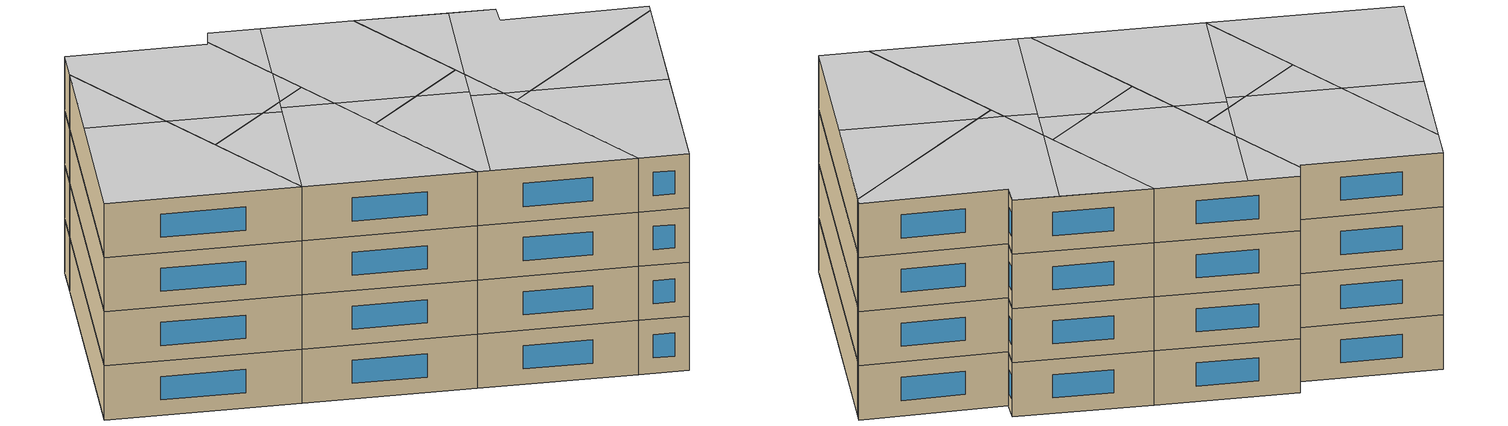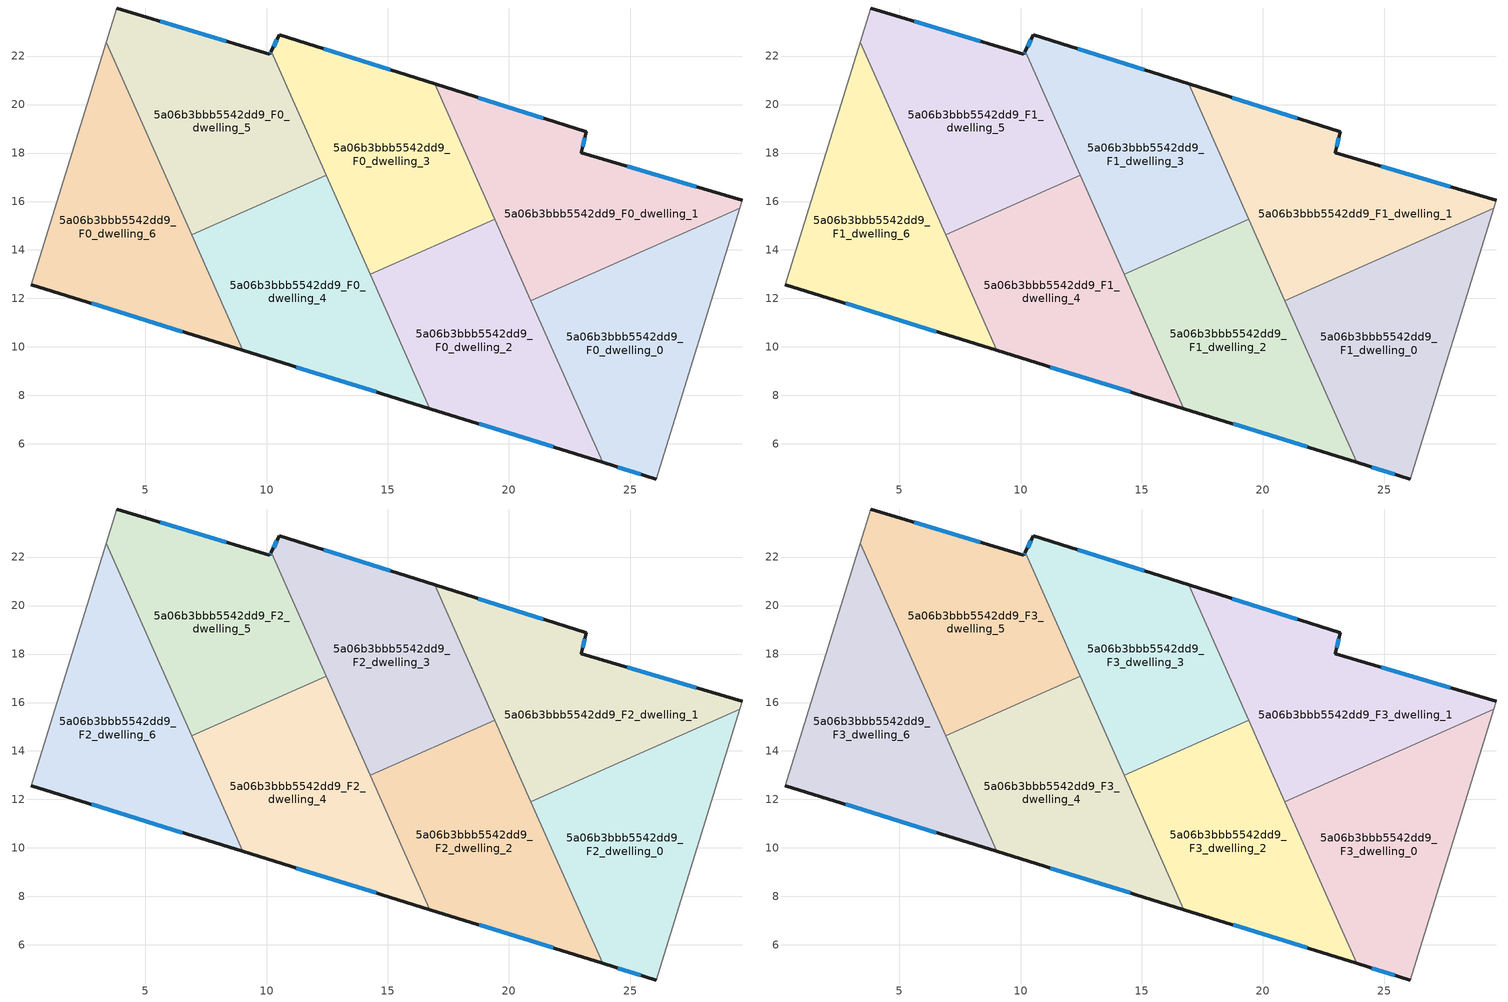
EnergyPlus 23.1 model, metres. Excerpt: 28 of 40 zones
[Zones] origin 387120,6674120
5a06b3bbb5542dd9_F0_dwelling_0
 floor ground (EU_floor_Construction): 29.52,15.72 26.07,4.55 23.86,5.24 20.91,11.91 z0
 wall outside (EU_wall_Construction): 23.86,5.24 26.07,4.55 z0:3
 wall to 5a06b3bbb5542dd9_F0_dwelling_1 (EU_wall_Construction): 29.52,15.72 20.91,11.91 z0:3
 wall adiabatic (EU_wall_Construction): 26.07,4.55 29.52,15.72 z0:3
 wall to 5a06b3bbb5542dd9_F0_dwelling_2 (EU_wall_Construction): 20.91,11.91 23.86,5.24 z0:3
 window (EU_Window_Construction): 24.49,5.04 25.44,4.75 z0.86:2.14
5a06b3bbb5542dd9_F0_dwelling_1
 floor ground (EU_floor_Construction): 29.62,16.06 29.52,15.72 20.91,11.91 16.94,20.85 23.2,18.88 22.98,18.01 z0
 wall outside (EU_wall_Construction): 29.62,16.06 22.98,18.01 23.2,18.88 16.94,20.85 z0:3
 wall adiabatic (EU_wall_Construction): 29.52,15.72 29.62,16.06 z0:3
 wall to 5a06b3bbb5542dd9_F0_dwelling_3 (EU_wall_Construction): 16.94,20.85 19.41,15.28 z0:3
 wall to 5a06b3bbb5542dd9_F0_dwelling_2 (EU_wall_Construction): 19.41,15.28 20.91,11.91 z0:3
 window (EU_Window_Construction): 23.04,18.26 23.13,18.63 / 27.72,16.62 24.88,17.45 / 21.41,19.44 18.73,20.29 z0.86:2.14
5a06b3bbb5542dd9_F0_dwelling_2
 floor ground (EU_floor_Construction): 19.41,15.28 23.86,5.24 16.74,7.46 14.28,13 z0
 wall outside (EU_wall_Construction): 16.74,7.46 23.86,5.24 z0:3
 wall to 5a06b3bbb5542dd9_F0_dwelling_3 (EU_wall_Construction): 19.41,15.28 14.28,13 z0:3
 wall to 5a06b3bbb5542dd9_F0_dwelling_4 (EU_wall_Construction): 14.28,13 16.74,7.46 z0:3
 window (EU_Window_Construction): 18.77,6.82 21.83,5.87 z0.86:2.14
5a06b3bbb5542dd9_F0_dwelling_3
 floor ground (EU_floor_Construction): 16.94,20.85 19.41,15.28 14.28,13 10.2,22.2 10.52,22.87 z0
 wall outside (EU_wall_Construction): 16.94,20.85 10.52,22.87 10.2,22.2 z0:3
 wall to 5a06b3bbb5542dd9_F0_dwelling_5 (EU_wall_Construction): 10.2,22.2 12.47,17.09 z0:3
 wall to 5a06b3bbb5542dd9_F0_dwelling_4 (EU_wall_Construction): 12.47,17.09 14.28,13 z0:3
 window (EU_Window_Construction): 10.43,22.68 10.29,22.39 / 15.1,21.43 12.35,22.3 z0.86:2.14
5a06b3bbb5542dd9_F0_dwelling_4
 floor ground (EU_floor_Construction): 12.47,17.09 16.74,7.46 9.02,9.86 6.91,14.62 z0
 wall outside (EU_wall_Construction): 9.02,9.86 16.74,7.46 z0:3
 wall to 5a06b3bbb5542dd9_F0_dwelling_5 (EU_wall_Construction): 12.47,17.09 6.91,14.62 z0:3
 wall to 5a06b3bbb5542dd9_F0_dwelling_6 (EU_wall_Construction): 6.91,14.62 9.02,9.86 z0:3
 window (EU_Window_Construction): 11.23,9.17 14.53,8.14 z0.86:2.14
5a06b3bbb5542dd9_F0_dwelling_5
 floor ground (EU_floor_Construction): 10.2,22.2 12.47,17.09 6.91,14.62 3.38,22.58 3.82,23.98 10.14,22.07 z0
 wall outside (EU_wall_Construction): 10.2,22.2 10.14,22.07 3.82,23.98 z0:3
 wall adiabatic (EU_wall_Construction): 3.82,23.98 3.38,22.58 z0:3
 wall to 5a06b3bbb5542dd9_F0_dwelling_6 (EU_wall_Construction): 3.38,22.58 6.91,14.62 z0:3
 window (EU_Window_Construction): 8.33,22.62 5.62,23.44 / 10.18,22.16 10.16,22.11 z0.86:2.14
5a06b3bbb5542dd9_F0_dwelling_6
 floor ground (EU_floor_Construction): 3.38,22.58 9.02,9.86 0.3,12.57 z0
 wall outside (EU_wall_Construction): 0.3,12.57 9.02,9.86 z0:3
 wall adiabatic (EU_wall_Construction): 3.38,22.58 0.3,12.57 z0:3
 window (EU_Window_Construction): 2.79,11.8 6.53,10.63 z0.86:2.14
5a06b3bbb5542dd9_F1_dwelling_0
 floor to 5a06b3bbb5542dd9_F0_dwelling_0 (EU_floor_Construction): 29.52,15.72 26.07,4.55 23.86,5.24 20.91,11.91 z3
 wall outside (EU_wall_Construction): 23.86,5.24 26.07,4.55 z3:6
 wall to 5a06b3bbb5542dd9_F1_dwelling_1 (EU_wall_Construction): 29.52,15.72 20.91,11.91 z3:6
 wall adiabatic (EU_wall_Construction): 26.07,4.55 29.52,15.72 z3:6
 wall to 5a06b3bbb5542dd9_F1_dwelling_2 (EU_wall_Construction): 20.91,11.91 23.86,5.24 z3:6
 window (EU_Window_Construction): 24.49,5.04 25.44,4.75 z3.86:5.14
5a06b3bbb5542dd9_F1_dwelling_1
 floor to 5a06b3bbb5542dd9_F0_dwelling_1 (EU_floor_Construction): 29.62,16.06 29.52,15.72 20.91,11.91 16.94,20.85 23.2,18.88 22.98,18.01 z3
 wall outside (EU_wall_Construction): 29.62,16.06 22.98,18.01 23.2,18.88 16.94,20.85 z3:6
 wall adiabatic (EU_wall_Construction): 29.52,15.72 29.62,16.06 z3:6
 wall to 5a06b3bbb5542dd9_F1_dwelling_3 (EU_wall_Construction): 16.94,20.85 19.41,15.28 z3:6
 wall to 5a06b3bbb5542dd9_F1_dwelling_2 (EU_wall_Construction): 19.41,15.28 20.91,11.91 z3:6
 window (EU_Window_Construction): 23.04,18.26 23.13,18.63 / 27.72,16.62 24.88,17.45 / 21.41,19.44 18.73,20.29 z3.86:5.14
5a06b3bbb5542dd9_F1_dwelling_2
 floor to 5a06b3bbb5542dd9_F0_dwelling_2 (EU_floor_Construction): 19.41,15.28 23.86,5.24 16.74,7.46 14.28,13 z3
 wall outside (EU_wall_Construction): 16.74,7.46 23.86,5.24 z3:6
 wall to 5a06b3bbb5542dd9_F1_dwelling_3 (EU_wall_Construction): 19.41,15.28 14.28,13 z3:6
 wall to 5a06b3bbb5542dd9_F1_dwelling_4 (EU_wall_Construction): 14.28,13 16.74,7.46 z3:6
 window (EU_Window_Construction): 18.77,6.82 21.83,5.87 z3.86:5.14
5a06b3bbb5542dd9_F1_dwelling_3
 floor to 5a06b3bbb5542dd9_F0_dwelling_3 (EU_floor_Construction): 16.94,20.85 19.41,15.28 14.28,13 10.2,22.2 10.52,22.87 z3
 wall outside (EU_wall_Construction): 16.94,20.85 10.52,22.87 10.2,22.2 z3:6
 wall to 5a06b3bbb5542dd9_F1_dwelling_5 (EU_wall_Construction): 10.2,22.2 12.47,17.09 z3:6
 wall to 5a06b3bbb5542dd9_F1_dwelling_4 (EU_wall_Construction): 12.47,17.09 14.28,13 z3:6
 window (EU_Window_Construction): 10.43,22.68 10.29,22.39 / 15.1,21.43 12.35,22.3 z3.86:5.14
5a06b3bbb5542dd9_F1_dwelling_4
 floor to 5a06b3bbb5542dd9_F0_dwelling_4 (EU_floor_Construction): 12.47,17.09 16.74,7.46 9.02,9.86 6.91,14.62 z3
 wall outside (EU_wall_Construction): 9.02,9.86 16.74,7.46 z3:6
 wall to 5a06b3bbb5542dd9_F1_dwelling_5 (EU_wall_Construction): 12.47,17.09 6.91,14.62 z3:6
 wall to 5a06b3bbb5542dd9_F1_dwelling_6 (EU_wall_Construction): 6.91,14.62 9.02,9.86 z3:6
 window (EU_Window_Construction): 11.23,9.17 14.53,8.14 z3.86:5.14
5a06b3bbb5542dd9_F1_dwelling_5
 floor to 5a06b3bbb5542dd9_F0_dwelling_5 (EU_floor_Construction): 10.2,22.2 12.47,17.09 6.91,14.62 3.38,22.58 3.82,23.98 10.14,22.07 z3
 wall outside (EU_wall_Construction): 10.2,22.2 10.14,22.07 3.82,23.98 z3:6
 wall adiabatic (EU_wall_Construction): 3.82,23.98 3.38,22.58 z3:6
 wall to 5a06b3bbb5542dd9_F1_dwelling_6 (EU_wall_Construction): 3.38,22.58 6.91,14.62 z3:6
 window (EU_Window_Construction): 8.33,22.62 5.62,23.44 / 10.18,22.16 10.16,22.11 z3.86:5.14
5a06b3bbb5542dd9_F1_dwelling_6
 floor to 5a06b3bbb5542dd9_F0_dwelling_6 (EU_floor_Construction): 3.38,22.58 9.02,9.86 0.3,12.57 z3
 wall outside (EU_wall_Construction): 0.3,12.57 9.02,9.86 z3:6
 wall adiabatic (EU_wall_Construction): 3.38,22.58 0.3,12.57 z3:6
 window (EU_Window_Construction): 2.79,11.8 6.53,10.63 z3.86:5.14
5a06b3bbb5542dd9_F2_dwelling_0
 floor to 5a06b3bbb5542dd9_F1_dwelling_0 (EU_floor_Construction): 29.52,15.72 26.07,4.55 23.86,5.24 20.91,11.91 z6
 wall outside (EU_wall_Construction): 23.86,5.24 26.07,4.55 z6:9
 wall to 5a06b3bbb5542dd9_F2_dwelling_1 (EU_wall_Construction): 29.52,15.72 20.91,11.91 z6:9
 wall adiabatic (EU_wall_Construction): 26.07,4.55 29.52,15.72 z6:9
 wall to 5a06b3bbb5542dd9_F2_dwelling_2 (EU_wall_Construction): 20.91,11.91 23.86,5.24 z6:9
 window (EU_Window_Construction): 24.49,5.04 25.44,4.75 z6.86:8.14
5a06b3bbb5542dd9_F2_dwelling_1
 floor to 5a06b3bbb5542dd9_F1_dwelling_1 (EU_floor_Construction): 29.62,16.06 29.52,15.72 20.91,11.91 16.94,20.85 23.2,18.88 22.98,18.01 z6
 wall outside (EU_wall_Construction): 29.62,16.06 22.98,18.01 23.2,18.88 16.94,20.85 z6:9
 wall adiabatic (EU_wall_Construction): 29.52,15.72 29.62,16.06 z6:9
 wall to 5a06b3bbb5542dd9_F2_dwelling_3 (EU_wall_Construction): 16.94,20.85 19.41,15.28 z6:9
 wall to 5a06b3bbb5542dd9_F2_dwelling_2 (EU_wall_Construction): 19.41,15.28 20.91,11.91 z6:9
 window (EU_Window_Construction): 23.04,18.26 23.13,18.63 / 27.72,16.62 24.88,17.45 / 21.41,19.44 18.73,20.29 z6.86:8.14
5a06b3bbb5542dd9_F2_dwelling_2
 floor to 5a06b3bbb5542dd9_F1_dwelling_2 (EU_floor_Construction): 19.41,15.28 23.86,5.24 16.74,7.46 14.28,13 z6
 wall outside (EU_wall_Construction): 16.74,7.46 23.86,5.24 z6:9
 wall to 5a06b3bbb5542dd9_F2_dwelling_3 (EU_wall_Construction): 19.41,15.28 14.28,13 z6:9
 wall to 5a06b3bbb5542dd9_F2_dwelling_4 (EU_wall_Construction): 14.28,13 16.74,7.46 z6:9
 window (EU_Window_Construction): 18.77,6.82 21.83,5.87 z6.86:8.14
5a06b3bbb5542dd9_F2_dwelling_3
 floor to 5a06b3bbb5542dd9_F1_dwelling_3 (EU_floor_Construction): 16.94,20.85 19.41,15.28 14.28,13 10.2,22.2 10.52,22.87 z6
 wall outside (EU_wall_Construction): 16.94,20.85 10.52,22.87 10.2,22.2 z6:9
 wall to 5a06b3bbb5542dd9_F2_dwelling_5 (EU_wall_Construction): 10.2,22.2 12.47,17.09 z6:9
 wall to 5a06b3bbb5542dd9_F2_dwelling_4 (EU_wall_Construction): 12.47,17.09 14.28,13 z6:9
 window (EU_Window_Construction): 10.43,22.68 10.29,22.39 / 15.1,21.43 12.35,22.3 z6.86:8.14
5a06b3bbb5542dd9_F2_dwelling_4
 floor to 5a06b3bbb5542dd9_F1_dwelling_4 (EU_floor_Construction): 12.47,17.09 16.74,7.46 9.02,9.86 6.91,14.62 z6
 wall outside (EU_wall_Construction): 9.02,9.86 16.74,7.46 z6:9
 wall to 5a06b3bbb5542dd9_F2_dwelling_5 (EU_wall_Construction): 12.47,17.09 6.91,14.62 z6:9
 wall to 5a06b3bbb5542dd9_F2_dwelling_6 (EU_wall_Construction): 6.91,14.62 9.02,9.86 z6:9
 window (EU_Window_Construction): 11.23,9.17 14.53,8.14 z6.86:8.14
5a06b3bbb5542dd9_F2_dwelling_5
 floor to 5a06b3bbb5542dd9_F1_dwelling_5 (EU_floor_Construction): 10.2,22.2 12.47,17.09 6.91,14.62 3.38,22.58 3.82,23.98 10.14,22.07 z6
 wall outside (EU_wall_Construction): 10.2,22.2 10.14,22.07 3.82,23.98 z6:9
 wall adiabatic (EU_wall_Construction): 3.82,23.98 3.38,22.58 z6:9
 wall to 5a06b3bbb5542dd9_F2_dwelling_6 (EU_wall_Construction): 3.38,22.58 6.91,14.62 z6:9
 window (EU_Window_Construction): 8.33,22.62 5.62,23.44 / 10.18,22.16 10.16,22.11 z6.86:8.14
5a06b3bbb5542dd9_F2_dwelling_6
 floor to 5a06b3bbb5542dd9_F1_dwelling_6 (EU_floor_Construction): 3.38,22.58 9.02,9.86 0.3,12.57 z6
 wall outside (EU_wall_Construction): 0.3,12.57 9.02,9.86 z6:9
 wall adiabatic (EU_wall_Construction): 3.38,22.58 0.3,12.57 z6:9
 window (EU_Window_Construction): 2.79,11.8 6.53,10.63 z6.86:8.14
5a06b3bbb5542dd9_F3_dwelling_0
 floor to 5a06b3bbb5542dd9_F2_dwelling_0 (EU_floor_Construction): 29.52,15.72 26.07,4.55 23.86,5.24 20.91,11.91 z9
 wall outside (EU_wall_Construction): 23.86,5.24 26.07,4.55 z9:12
 wall to 5a06b3bbb5542dd9_F3_dwelling_1 (EU_wall_Construction): 29.52,15.72 20.91,11.91 z9:12
 wall adiabatic (EU_wall_Construction): 26.07,4.55 29.52,15.72 z9:12
 wall to 5a06b3bbb5542dd9_F3_dwelling_2 (EU_wall_Construction): 20.91,11.91 23.86,5.24 z9:12
 window (EU_Window_Construction): 24.49,5.04 25.44,4.75 z9.86:11.14
 ceiling to 5a06b3bbb5542dd9_F4_dwelling_5 (EU_floor_Construction): 26.07,4.55 27.86,10.37 21.74,12.28 20.91,11.91 23.86,5.24 z12
 ceiling to 5a06b3bbb5542dd9_F4_dwelling_4 (EU_floor_Construction): 27.86,10.37 29.52,15.72 21.74,12.28 z12
5a06b3bbb5542dd9_F3_dwelling_1
 floor to 5a06b3bbb5542dd9_F2_dwelling_1 (EU_floor_Construction): 29.62,16.06 29.52,15.72 20.91,11.91 16.94,20.85 23.2,18.88 22.98,18.01 z9
 wall outside (EU_wall_Construction): 29.62,16.06 22.98,18.01 23.2,18.88 16.94,20.85 z9:12
 wall adiabatic (EU_wall_Construction): 29.52,15.72 29.62,16.06 z9:12
 wall to 5a06b3bbb5542dd9_F3_dwelling_3 (EU_wall_Construction): 16.94,20.85 19.41,15.28 z9:12
 wall to 5a06b3bbb5542dd9_F3_dwelling_2 (EU_wall_Construction): 19.41,15.28 20.91,11.91 z9:12
 window (EU_Window_Construction): 23.04,18.26 23.13,18.63 / 27.72,16.62 24.88,17.45 / 21.41,19.44 18.73,20.29 z9.86:11.14
 ceiling to 5a06b3bbb5542dd9_F4_dwelling_4 (EU_floor_Construction): 29.52,15.72 29.62,16.06 22.98,18.01 23.2,18.88 21.12,19.53 19.64,14.76 20.58,12.64 21.74,12.28 z12
 ceiling to 5a06b3bbb5542dd9_F4_dwelling_2 (EU_floor_Construction): 19.64,14.76 21.12,19.53 16.94,20.85 z12
 ceiling to 5a06b3bbb5542dd9_F4_dwelling_5 (EU_floor_Construction): 21.74,12.28 20.58,12.64 20.91,11.91 z12
5a06b3bbb5542dd9_F3_dwelling_2
 floor to 5a06b3bbb5542dd9_F2_dwelling_2 (EU_floor_Construction): 19.41,15.28 23.86,5.24 16.74,7.46 14.28,13 z9
 wall outside (EU_wall_Construction): 16.74,7.46 23.86,5.24 z9:12
 wall to 5a06b3bbb5542dd9_F3_dwelling_3 (EU_wall_Construction): 19.41,15.28 14.28,13 z9:12
 wall to 5a06b3bbb5542dd9_F3_dwelling_4 (EU_wall_Construction): 14.28,13 16.74,7.46 z9:12
 window (EU_Window_Construction): 18.77,6.82 21.83,5.87 z9.86:11.14
 ceiling to 5a06b3bbb5542dd9_F4_dwelling_3 (EU_floor_Construction): 17.31,7.28 19.22,13.41 16.86,14.15 14.28,13 16.74,7.46 z12
 ceiling to 5a06b3bbb5542dd9_F4_dwelling_5 (EU_floor_Construction): 23.86,5.24 20.58,12.64 19.12,13.09 17.31,7.28 z12
 ceiling to 5a06b3bbb5542dd9_F4_dwelling_4 (EU_floor_Construction): 20.58,12.64 19.64,14.76 19.12,13.09 z12
 ceiling to 5a06b3bbb5542dd9_F4_dwelling_2 (EU_floor_Construction): 19.22,13.41 19.64,14.76 19.41,15.28 16.86,14.15 z12
5a06b3bbb5542dd9_F3_dwelling_3
 floor to 5a06b3bbb5542dd9_F2_dwelling_3 (EU_floor_Construction): 16.94,20.85 19.41,15.28 14.28,13 10.2,22.2 10.52,22.87 z9
 wall outside (EU_wall_Construction): 16.94,20.85 10.52,22.87 10.2,22.2 z9:12
 wall to 5a06b3bbb5542dd9_F3_dwelling_5 (EU_wall_Construction): 10.2,22.2 12.47,17.09 z9:12
 wall to 5a06b3bbb5542dd9_F3_dwelling_4 (EU_wall_Construction): 12.47,17.09 14.28,13 z9:12
 window (EU_Window_Construction): 10.43,22.68 10.29,22.39 / 15.1,21.43 12.35,22.3 z9.86:11.14
 ceiling to 5a06b3bbb5542dd9_F4_dwelling_2 (EU_floor_Construction): 19.41,15.28 16.94,20.85 12.83,22.14 11.76,18.69 13.28,15.26 16.86,14.15 z12
 ceiling to 5a06b3bbb5542dd9_F4_dwelling_0 (EU_floor_Construction): 11.76,18.69 12.83,22.14 10.52,22.87 10.2,22.2 z12
 ceiling to 5a06b3bbb5542dd9_F4_dwelling_3 (EU_floor_Construction): 16.86,14.15 13.28,15.26 14.28,13 z12
5a06b3bbb5542dd9_F3_dwelling_4
 floor to 5a06b3bbb5542dd9_F2_dwelling_4 (EU_floor_Construction): 12.47,17.09 16.74,7.46 9.02,9.86 6.91,14.62 z9
 wall outside (EU_wall_Construction): 9.02,9.86 16.74,7.46 z9:12
 wall to 5a06b3bbb5542dd9_F3_dwelling_5 (EU_wall_Construction): 12.47,17.09 6.91,14.62 z9:12
 wall to 5a06b3bbb5542dd9_F3_dwelling_6 (EU_wall_Construction): 6.91,14.62 9.02,9.86 z9:12
 window (EU_Window_Construction): 11.23,9.17 14.53,8.14 z9.86:11.14
 ceiling to 5a06b3bbb5542dd9_F4_dwelling_3 (EU_floor_Construction): 16.74,7.46 13.28,15.26 10.92,16 9.02,9.87 9.02,9.86 z12
 ceiling to 5a06b3bbb5542dd9_F4_dwelling_2 (EU_floor_Construction): 13.28,15.26 12.47,17.09 11.07,16.47 10.92,16 z12
 ceiling to 5a06b3bbb5542dd9_F4_dwelling_0 (EU_floor_Construction): 10.83,15.7 11.07,16.47 9.95,15.97 z12
 ceiling to 5a06b3bbb5542dd9_F4_dwelling_1 (EU_floor_Construction): 9.02,9.87 10.83,15.7 9.95,15.97 6.91,14.62 z12
5a06b3bbb5542dd9_F3_dwelling_5
 floor to 5a06b3bbb5542dd9_F2_dwelling_5 (EU_floor_Construction): 10.2,22.2 12.47,17.09 6.91,14.62 3.38,22.58 3.82,23.98 10.14,22.07 z9
 wall outside (EU_wall_Construction): 10.2,22.2 10.14,22.07 3.82,23.98 z9:12
 wall adiabatic (EU_wall_Construction): 3.82,23.98 3.38,22.58 z9:12
 wall to 5a06b3bbb5542dd9_F3_dwelling_6 (EU_wall_Construction): 3.38,22.58 6.91,14.62 z9:12
 window (EU_Window_Construction): 8.33,22.62 5.62,23.44 / 10.18,22.16 10.16,22.11 z9.86:11.14
 ceiling to 5a06b3bbb5542dd9_F4_dwelling_0 (EU_floor_Construction): 11.07,16.47 11.76,18.69 10.2,22.2 10.14,22.07 3.82,23.98 3.38,22.58 5.73,17.28 9.95,15.97 z12
 ceiling to 5a06b3bbb5542dd9_F4_dwelling_1 (EU_floor_Construction): 9.95,15.97 5.73,17.28 6.91,14.62 z12
 ceiling to 5a06b3bbb5542dd9_F4_dwelling_2 (EU_floor_Construction): 12.47,17.09 11.76,18.69 11.07,16.47 z12
5a06b3bbb5542dd9_F3_dwelling_6
 floor to 5a06b3bbb5542dd9_F2_dwelling_6 (EU_floor_Construction): 3.38,22.58 9.02,9.86 0.3,12.57 z9
 wall outside (EU_wall_Construction): 0.3,12.57 9.02,9.86 z9:12
 wall adiabatic (EU_wall_Construction): 3.38,22.58 0.3,12.57 z9:12
 window (EU_Window_Construction): 2.79,11.8 6.53,10.63 z9.86:11.14
 ceiling to 5a06b3bbb5542dd9_F4_dwelling_1 (EU_floor_Construction): 9.01,9.86 9.02,9.87 5.73,17.28 2.1,18.41 0.3,12.57 z12
 ceiling to 5a06b3bbb5542dd9_F4_dwelling_0 (EU_floor_Construction): 5.73,17.28 3.38,22.58 2.1,18.41 z12
[Building]
EU S2 Campaign: North Axis=0; Terrain=City; Solar Distribution=FullExterior
[Site:Location]
Helsinki-Vantaa.AP: Latitude=60.317; Longitude=24.963; Time Zone=2; Elevation=54.6
[SizingPeriod:WeatherFileDays]
AnnualSizingPeriod: Begin Month=1; Begin Day of Month=1; End Month=12; End Day of Month=31; Day of Week for Start Day=Monday; Use Weather File Daylight Saving Period=No; Use Weather File Rain and Snow Indicators=No
[MATERIAL]
EU_InternalMass_Material: Roughness=MediumRough; Thickness=0.1; Conductivity=1; Density=1800; Specific Heat=900; Thermal Absorptance=0.9; Solar Absorptance=0.7; Visible Absorptance=0.7
[MATERIAL:NOMASS] Roughness=MediumRough; Thermal Absorptance=0.9; Solar Absorptance=0.7; Visible Absorptance=0.7
Name | Thermal Resistance
EU_wall_NoMass | 1.10183
EU_floor_NoMass | 1.70606
[WINDOWMATERIAL:SIMPLEGLAZINGSYSTEM]
EU_Window_SimpleGlazing: UFactor=3.11035; Solar Heat Gain Coefficient=0.8; Visible Transmittance=0.8
[CONSTRUCTION]
EU_wall_Construction: EU_wall_NoMass
EU_floor_Construction: EU_floor_NoMass
EU_Window_Construction: EU_Window_SimpleGlazing
EU_InternalMass_Construction: EU_InternalMass_Material
[ZONE] Type=1; Multiplier=1; Ceiling Height=autocalculate; Floor Area=autocalculate; Part of Total Floor Area=Yes
Name | Volume
5a06b3bbb5542dd9_F0_dwelling_0; 5a06b3bbb5542dd9_F1_dwelling_0; 5a06b3bbb5542dd9_F2_dwelling_0; 5a06b3bbb5542dd9_F3_dwelling_0 | 143.553
5a06b3bbb5542dd9_F0_dwelling_1; 5a06b3bbb5542dd9_F1_dwelling_1; 5a06b3bbb5542dd9_F2_dwelling_1; 5a06b3bbb5542dd9_F3_dwelling_1 | 143.559
5a06b3bbb5542dd9_F0_dwelling_2; 5a06b3bbb5542dd9_F1_dwelling_2; 5a06b3bbb5542dd9_F2_dwelling_2; 5a06b3bbb5542dd9_F3_dwelling_2 | 143.538
5a06b3bbb5542dd9_F0_dwelling_3; 5a06b3bbb5542dd9_F1_dwelling_3; 5a06b3bbb5542dd9_F2_dwelling_3; 5a06b3bbb5542dd9_F3_dwelling_3 | 143.552
5a06b3bbb5542dd9_F0_dwelling_4; 5a06b3bbb5542dd9_F1_dwelling_4; 5a06b3bbb5542dd9_F2_dwelling_4; 5a06b3bbb5542dd9_F3_dwelling_4 | 143.555
5a06b3bbb5542dd9_F0_dwelling_5; 5a06b3bbb5542dd9_F1_dwelling_5; 5a06b3bbb5542dd9_F2_dwelling_5; 5a06b3bbb5542dd9_F3_dwelling_5 | 143.541
5a06b3bbb5542dd9_F0_dwelling_6; 5a06b3bbb5542dd9_F1_dwelling_6; 5a06b3bbb5542dd9_F2_dwelling_6; 5a06b3bbb5542dd9_F3_dwelling_6 | 143.561
[INTERNALMASS] Construction=EU_InternalMass_Construction
Name | Zone or ZoneList | Surface Area
5a06b3bbb5542dd9_F0_dwelling_0_EU_InternalMass | 5a06b3bbb5542dd9_F0_dwelling_0 | 47.8506
5a06b3bbb5542dd9_F0_dwelling_1_EU_InternalMass | 5a06b3bbb5542dd9_F0_dwelling_1 | 47.8541
5a06b3bbb5542dd9_F0_dwelling_2_EU_InternalMass | 5a06b3bbb5542dd9_F0_dwelling_2 | 47.8455
5a06b3bbb5542dd9_F0_dwelling_3_EU_InternalMass | 5a06b3bbb5542dd9_F0_dwelling_3 | 47.8498
5a06b3bbb5542dd9_F0_dwelling_4_EU_InternalMass | 5a06b3bbb5542dd9_F0_dwelling_4 | 47.8518
5a06b3bbb5542dd9_F0_dwelling_5_EU_InternalMass | 5a06b3bbb5542dd9_F0_dwelling_5 | 47.8475
5a06b3bbb5542dd9_F0_dwelling_6_EU_InternalMass | 5a06b3bbb5542dd9_F0_dwelling_6 | 47.854
5a06b3bbb5542dd9_F1_dwelling_0_EU_InternalMass | 5a06b3bbb5542dd9_F1_dwelling_0 | 47.8506
5a06b3bbb5542dd9_F1_dwelling_1_EU_InternalMass | 5a06b3bbb5542dd9_F1_dwelling_1 | 47.8541
5a06b3bbb5542dd9_F1_dwelling_2_EU_InternalMass | 5a06b3bbb5542dd9_F1_dwelling_2 | 47.8455
5a06b3bbb5542dd9_F1_dwelling_3_EU_InternalMass | 5a06b3bbb5542dd9_F1_dwelling_3 | 47.8498
5a06b3bbb5542dd9_F1_dwelling_4_EU_InternalMass | 5a06b3bbb5542dd9_F1_dwelling_4 | 47.8518
5a06b3bbb5542dd9_F1_dwelling_5_EU_InternalMass | 5a06b3bbb5542dd9_F1_dwelling_5 | 47.8475
5a06b3bbb5542dd9_F1_dwelling_6_EU_InternalMass | 5a06b3bbb5542dd9_F1_dwelling_6 | 47.854
5a06b3bbb5542dd9_F2_dwelling_0_EU_InternalMass | 5a06b3bbb5542dd9_F2_dwelling_0 | 47.8506
5a06b3bbb5542dd9_F2_dwelling_1_EU_InternalMass | 5a06b3bbb5542dd9_F2_dwelling_1 | 47.8541
5a06b3bbb5542dd9_F2_dwelling_2_EU_InternalMass | 5a06b3bbb5542dd9_F2_dwelling_2 | 47.8455
5a06b3bbb5542dd9_F2_dwelling_3_EU_InternalMass | 5a06b3bbb5542dd9_F2_dwelling_3 | 47.8498
5a06b3bbb5542dd9_F2_dwelling_4_EU_InternalMass | 5a06b3bbb5542dd9_F2_dwelling_4 | 47.8518
5a06b3bbb5542dd9_F2_dwelling_5_EU_InternalMass | 5a06b3bbb5542dd9_F2_dwelling_5 | 47.8475
5a06b3bbb5542dd9_F2_dwelling_6_EU_InternalMass | 5a06b3bbb5542dd9_F2_dwelling_6 | 47.854
5a06b3bbb5542dd9_F3_dwelling_0_EU_InternalMass | 5a06b3bbb5542dd9_F3_dwelling_0 | 47.8506
5a06b3bbb5542dd9_F3_dwelling_1_EU_InternalMass | 5a06b3bbb5542dd9_F3_dwelling_1 | 47.8541
5a06b3bbb5542dd9_F3_dwelling_2_EU_InternalMass | 5a06b3bbb5542dd9_F3_dwelling_2 | 47.8455
5a06b3bbb5542dd9_F3_dwelling_3_EU_InternalMass | 5a06b3bbb5542dd9_F3_dwelling_3 | 47.8498
5a06b3bbb5542dd9_F3_dwelling_4_EU_InternalMass | 5a06b3bbb5542dd9_F3_dwelling_4 | 47.8518
5a06b3bbb5542dd9_F3_dwelling_5_EU_InternalMass | 5a06b3bbb5542dd9_F3_dwelling_5 | 47.8475
5a06b3bbb5542dd9_F3_dwelling_6_EU_InternalMass | 5a06b3bbb5542dd9_F3_dwelling_6 | 47.854
[OTHEREQUIPMENT] Fuel Type=Electricity; Design Level Calculation Method=Watts/Area; Power per Zone Floor Area=1; Fraction Latent=0; Fraction Radiant=0; Fraction Lost=0; Carbon Dioxide Generation Rate=0; EndUse Subcategory=EU_Step8_InternalGains
Name | Zone or ZoneList or Space or SpaceList | Schedule
EU_Step8_InternalGain_5a06b3bbb5542dd9_F0_dwelling_0_f000 | 5a06b3bbb5542dd9_F0_dwelling_0 | EU_Step8_GainSchedule_5a06b3bbb5542dd9_F0_dwelling_0_f000
EU_Step8_InternalGain_5a06b3bbb5542dd9_F0_dwelling_1_f000 | 5a06b3bbb5542dd9_F0_dwelling_1 | EU_Step8_GainSchedule_5a06b3bbb5542dd9_F0_dwelling_1_f000
EU_Step8_InternalGain_5a06b3bbb5542dd9_F0_dwelling_2_f000 | 5a06b3bbb5542dd9_F0_dwelling_2 | EU_Step8_GainSchedule_5a06b3bbb5542dd9_F0_dwelling_2_f000
EU_Step8_InternalGain_5a06b3bbb5542dd9_F0_dwelling_3_f000 | 5a06b3bbb5542dd9_F0_dwelling_3 | EU_Step8_GainSchedule_5a06b3bbb5542dd9_F0_dwelling_3_f000
EU_Step8_InternalGain_5a06b3bbb5542dd9_F0_dwelling_4_f000 | 5a06b3bbb5542dd9_F0_dwelling_4 | EU_Step8_GainSchedule_5a06b3bbb5542dd9_F0_dwelling_4_f000
EU_Step8_InternalGain_5a06b3bbb5542dd9_F0_dwelling_5_f000 | 5a06b3bbb5542dd9_F0_dwelling_5 | EU_Step8_GainSchedule_5a06b3bbb5542dd9_F0_dwelling_5_f000
EU_Step8_InternalGain_5a06b3bbb5542dd9_F0_dwelling_6_f000 | 5a06b3bbb5542dd9_F0_dwelling_6 | EU_Step8_GainSchedule_5a06b3bbb5542dd9_F0_dwelling_6_f000
EU_Step8_InternalGain_5a06b3bbb5542dd9_F1_dwelling_0_f000 | 5a06b3bbb5542dd9_F1_dwelling_0 | EU_Step8_GainSchedule_5a06b3bbb5542dd9_F1_dwelling_0_f000
EU_Step8_InternalGain_5a06b3bbb5542dd9_F1_dwelling_1_f000 | 5a06b3bbb5542dd9_F1_dwelling_1 | EU_Step8_GainSchedule_5a06b3bbb5542dd9_F1_dwelling_1_f000
EU_Step8_InternalGain_5a06b3bbb5542dd9_F1_dwelling_2_f000 | 5a06b3bbb5542dd9_F1_dwelling_2 | EU_Step8_GainSchedule_5a06b3bbb5542dd9_F1_dwelling_2_f000
EU_Step8_InternalGain_5a06b3bbb5542dd9_F1_dwelling_3_f000 | 5a06b3bbb5542dd9_F1_dwelling_3 | EU_Step8_GainSchedule_5a06b3bbb5542dd9_F1_dwelling_3_f000
EU_Step8_InternalGain_5a06b3bbb5542dd9_F1_dwelling_4_f000 | 5a06b3bbb5542dd9_F1_dwelling_4 | EU_Step8_GainSchedule_5a06b3bbb5542dd9_F1_dwelling_4_f000
EU_Step8_InternalGain_5a06b3bbb5542dd9_F1_dwelling_5_f000 | 5a06b3bbb5542dd9_F1_dwelling_5 | EU_Step8_GainSchedule_5a06b3bbb5542dd9_F1_dwelling_5_f000
EU_Step8_InternalGain_5a06b3bbb5542dd9_F1_dwelling_6_f000 | 5a06b3bbb5542dd9_F1_dwelling_6 | EU_Step8_GainSchedule_5a06b3bbb5542dd9_F1_dwelling_6_f000
EU_Step8_InternalGain_5a06b3bbb5542dd9_F2_dwelling_0_f000 | 5a06b3bbb5542dd9_F2_dwelling_0 | EU_Step8_GainSchedule_5a06b3bbb5542dd9_F2_dwelling_0_f000
EU_Step8_InternalGain_5a06b3bbb5542dd9_F2_dwelling_1_f000 | 5a06b3bbb5542dd9_F2_dwelling_1 | EU_Step8_GainSchedule_5a06b3bbb5542dd9_F2_dwelling_1_f000
EU_Step8_InternalGain_5a06b3bbb5542dd9_F2_dwelling_2_f000 | 5a06b3bbb5542dd9_F2_dwelling_2 | EU_Step8_GainSchedule_5a06b3bbb5542dd9_F2_dwelling_2_f000
EU_Step8_InternalGain_5a06b3bbb5542dd9_F2_dwelling_3_f000 | 5a06b3bbb5542dd9_F2_dwelling_3 | EU_Step8_GainSchedule_5a06b3bbb5542dd9_F2_dwelling_3_f000
EU_Step8_InternalGain_5a06b3bbb5542dd9_F2_dwelling_4_f000 | 5a06b3bbb5542dd9_F2_dwelling_4 | EU_Step8_GainSchedule_5a06b3bbb5542dd9_F2_dwelling_4_f000
EU_Step8_InternalGain_5a06b3bbb5542dd9_F2_dwelling_5_f000 | 5a06b3bbb5542dd9_F2_dwelling_5 | EU_Step8_GainSchedule_5a06b3bbb5542dd9_F2_dwelling_5_f000
EU_Step8_InternalGain_5a06b3bbb5542dd9_F2_dwelling_6_f000 | 5a06b3bbb5542dd9_F2_dwelling_6 | EU_Step8_GainSchedule_5a06b3bbb5542dd9_F2_dwelling_6_f000
EU_Step8_InternalGain_5a06b3bbb5542dd9_F3_dwelling_0_f000 | 5a06b3bbb5542dd9_F3_dwelling_0 | EU_Step8_GainSchedule_5a06b3bbb5542dd9_F3_dwelling_0_f000
EU_Step8_InternalGain_5a06b3bbb5542dd9_F3_dwelling_1_f000 | 5a06b3bbb5542dd9_F3_dwelling_1 | EU_Step8_GainSchedule_5a06b3bbb5542dd9_F3_dwelling_1_f000
EU_Step8_InternalGain_5a06b3bbb5542dd9_F3_dwelling_2_f000 | 5a06b3bbb5542dd9_F3_dwelling_2 | EU_Step8_GainSchedule_5a06b3bbb5542dd9_F3_dwelling_2_f000
EU_Step8_InternalGain_5a06b3bbb5542dd9_F3_dwelling_3_f000 | 5a06b3bbb5542dd9_F3_dwelling_3 | EU_Step8_GainSchedule_5a06b3bbb5542dd9_F3_dwelling_3_f000
EU_Step8_InternalGain_5a06b3bbb5542dd9_F3_dwelling_4_f000 | 5a06b3bbb5542dd9_F3_dwelling_4 | EU_Step8_GainSchedule_5a06b3bbb5542dd9_F3_dwelling_4_f000
EU_Step8_InternalGain_5a06b3bbb5542dd9_F3_dwelling_5_f000 | 5a06b3bbb5542dd9_F3_dwelling_5 | EU_Step8_GainSchedule_5a06b3bbb5542dd9_F3_dwelling_5_f000
EU_Step8_InternalGain_5a06b3bbb5542dd9_F3_dwelling_6_f000 | 5a06b3bbb5542dd9_F3_dwelling_6 | EU_Step8_GainSchedule_5a06b3bbb5542dd9_F3_dwelling_6_f000
[ZONEVENTILATION:DESIGNFLOWRATE] Schedule=EU_AlwaysOn; Design Flow Rate Calculation Method=AirChanges/Hour; Air Changes per Hour=0.756316; Ventilation Type=Natural; Fan Pressure Rise=0; Fan Total Efficiency=1; Constant Term Coefficient=1; Temperature Term Coefficient=0; Velocity Term Coefficient=0; Velocity Squared Term Coefficient=0; Minimum Indoor Temperature=-100; Maximum Indoor Temperature=100; Delta Temperature=-100; Minimum Outdoor Temperature=-100; Maximum Outdoor Temperature=100; Maximum Wind Speed=40
Name | Zone or ZoneList or Space or SpaceList
EU_ConstantAir_5a06b3bbb5542dd9_F0_dwelling_0 | 5a06b3bbb5542dd9_F0_dwelling_0
EU_ConstantAir_5a06b3bbb5542dd9_F0_dwelling_1 | 5a06b3bbb5542dd9_F0_dwelling_1
EU_ConstantAir_5a06b3bbb5542dd9_F0_dwelling_2 | 5a06b3bbb5542dd9_F0_dwelling_2
EU_ConstantAir_5a06b3bbb5542dd9_F0_dwelling_3 | 5a06b3bbb5542dd9_F0_dwelling_3
EU_ConstantAir_5a06b3bbb5542dd9_F0_dwelling_4 | 5a06b3bbb5542dd9_F0_dwelling_4
EU_ConstantAir_5a06b3bbb5542dd9_F0_dwelling_5 | 5a06b3bbb5542dd9_F0_dwelling_5
EU_ConstantAir_5a06b3bbb5542dd9_F0_dwelling_6 | 5a06b3bbb5542dd9_F0_dwelling_6
EU_ConstantAir_5a06b3bbb5542dd9_F1_dwelling_0 | 5a06b3bbb5542dd9_F1_dwelling_0
EU_ConstantAir_5a06b3bbb5542dd9_F1_dwelling_1 | 5a06b3bbb5542dd9_F1_dwelling_1
EU_ConstantAir_5a06b3bbb5542dd9_F1_dwelling_2 | 5a06b3bbb5542dd9_F1_dwelling_2
EU_ConstantAir_5a06b3bbb5542dd9_F1_dwelling_3 | 5a06b3bbb5542dd9_F1_dwelling_3
EU_ConstantAir_5a06b3bbb5542dd9_F1_dwelling_4 | 5a06b3bbb5542dd9_F1_dwelling_4
EU_ConstantAir_5a06b3bbb5542dd9_F1_dwelling_5 | 5a06b3bbb5542dd9_F1_dwelling_5
EU_ConstantAir_5a06b3bbb5542dd9_F1_dwelling_6 | 5a06b3bbb5542dd9_F1_dwelling_6
EU_ConstantAir_5a06b3bbb5542dd9_F2_dwelling_0 | 5a06b3bbb5542dd9_F2_dwelling_0
EU_ConstantAir_5a06b3bbb5542dd9_F2_dwelling_1 | 5a06b3bbb5542dd9_F2_dwelling_1
EU_ConstantAir_5a06b3bbb5542dd9_F2_dwelling_2 | 5a06b3bbb5542dd9_F2_dwelling_2
EU_ConstantAir_5a06b3bbb5542dd9_F2_dwelling_3 | 5a06b3bbb5542dd9_F2_dwelling_3
EU_ConstantAir_5a06b3bbb5542dd9_F2_dwelling_4 | 5a06b3bbb5542dd9_F2_dwelling_4
EU_ConstantAir_5a06b3bbb5542dd9_F2_dwelling_5 | 5a06b3bbb5542dd9_F2_dwelling_5
EU_ConstantAir_5a06b3bbb5542dd9_F2_dwelling_6 | 5a06b3bbb5542dd9_F2_dwelling_6
EU_ConstantAir_5a06b3bbb5542dd9_F3_dwelling_0 | 5a06b3bbb5542dd9_F3_dwelling_0
EU_ConstantAir_5a06b3bbb5542dd9_F3_dwelling_1 | 5a06b3bbb5542dd9_F3_dwelling_1
EU_ConstantAir_5a06b3bbb5542dd9_F3_dwelling_2 | 5a06b3bbb5542dd9_F3_dwelling_2
EU_ConstantAir_5a06b3bbb5542dd9_F3_dwelling_3 | 5a06b3bbb5542dd9_F3_dwelling_3
EU_ConstantAir_5a06b3bbb5542dd9_F3_dwelling_4 | 5a06b3bbb5542dd9_F3_dwelling_4
EU_ConstantAir_5a06b3bbb5542dd9_F3_dwelling_5 | 5a06b3bbb5542dd9_F3_dwelling_5
EU_ConstantAir_5a06b3bbb5542dd9_F3_dwelling_6 | 5a06b3bbb5542dd9_F3_dwelling_6
[HVACTEMPLATE:THERMOSTAT] Constant Heating Setpoint=20; Constant Cooling Setpoint=50
EU_HeatOnly_5a06b3bbb5542dd9_F0_dwelling_0; EU_HeatOnly_5a06b3bbb5542dd9_F0_dwelling_1; EU_HeatOnly_5a06b3bbb5542dd9_F0_dwelling_2; EU_HeatOnly_5a06b3bbb5542dd9_F0_dwelling_3; EU_HeatOnly_5a06b3bbb5542dd9_F0_dwelling_4; EU_HeatOnly_5a06b3bbb5542dd9_F0_dwelling_5; EU_HeatOnly_5a06b3bbb5542dd9_F0_dwelling_6; EU_HeatOnly_5a06b3bbb5542dd9_F1_dwelling_0; EU_HeatOnly_5a06b3bbb5542dd9_F1_dwelling_1; EU_HeatOnly_5a06b3bbb5542dd9_F1_dwelling_2; EU_HeatOnly_5a06b3bbb5542dd9_F1_dwelling_3; EU_HeatOnly_5a06b3bbb5542dd9_F1_dwelling_4; EU_HeatOnly_5a06b3bbb5542dd9_F1_dwelling_5; EU_HeatOnly_5a06b3bbb5542dd9_F1_dwelling_6; EU_HeatOnly_5a06b3bbb5542dd9_F2_dwelling_0; EU_HeatOnly_5a06b3bbb5542dd9_F2_dwelling_1; EU_HeatOnly_5a06b3bbb5542dd9_F2_dwelling_2; EU_HeatOnly_5a06b3bbb5542dd9_F2_dwelling_3; EU_HeatOnly_5a06b3bbb5542dd9_F2_dwelling_4; EU_HeatOnly_5a06b3bbb5542dd9_F2_dwelling_5; EU_HeatOnly_5a06b3bbb5542dd9_F2_dwelling_6; EU_HeatOnly_5a06b3bbb5542dd9_F3_dwelling_0; EU_HeatOnly_5a06b3bbb5542dd9_F3_dwelling_1; EU_HeatOnly_5a06b3bbb5542dd9_F3_dwelling_2; EU_HeatOnly_5a06b3bbb5542dd9_F3_dwelling_3; EU_HeatOnly_5a06b3bbb5542dd9_F3_dwelling_4; EU_HeatOnly_5a06b3bbb5542dd9_F3_dwelling_5; EU_HeatOnly_5a06b3bbb5542dd9_F3_dwelling_6; EU_HeatOnly_5a06b3bbb5542dd9_F4_dwelling_0; EU_HeatOnly_5a06b3bbb5542dd9_F4_dwelling_1; EU_HeatOnly_5a06b3bbb5542dd9_F4_dwelling_2; EU_HeatOnly_5a06b3bbb5542dd9_F4_dwelling_3; EU_HeatOnly_5a06b3bbb5542dd9_F4_dwelling_4; EU_HeatOnly_5a06b3bbb5542dd9_F4_dwelling_5; EU_HeatOnly_5a06b3bbb5542dd9_F5_dwelling_0; EU_HeatOnly_5a06b3bbb5542dd9_F5_dwelling_1; EU_HeatOnly_5a06b3bbb5542dd9_F5_dwelling_2; EU_HeatOnly_5a06b3bbb5542dd9_F5_dwelling_3; EU_HeatOnly_5a06b3bbb5542dd9_F5_dwelling_4; EU_HeatOnly_5a06b3bbb5542dd9_F5_dwelling_5
[HVACTEMPLATE:ZONE:IDEALLOADSAIRSYSTEM] System Availability Schedule=EU_AlwaysOn; Maximum Heating Supply Air Temperature=50; Minimum Cooling Supply Air Temperature=13; Maximum Heating Supply Air Humidity Ratio=0.0156; Minimum Cooling Supply Air Humidity Ratio=0.0077; Heating Limit=NoLimit; Cooling Limit=NoLimit; Heating Availability Schedule=EU_AlwaysOn; Cooling Availability Schedule=EU_CoolingOff; Dehumidification Control Type=ConstantSensibleHeatRatio; Cooling Sensible Heat Ratio=0.7; Dehumidification Setpoint=60; Humidification Control Type=None; Humidification Setpoint=30; Outdoor Air Method=None; Outdoor Air Flow Rate per Person=0.00944; Outdoor Air Flow Rate per Zone Floor Area=0; Outdoor Air Flow Rate per Zone=0; Demand Controlled Ventilation Type=None; Outdoor Air Economizer Type=NoEconomizer; Heat Recovery Type=None; Sensible Heat Recovery Effectiveness=0.7; Latent Heat Recovery Effectiveness=0.65
Name | Template Thermostat
5a06b3bbb5542dd9_F0_dwelling_0 | EU_HeatOnly_5a06b3bbb5542dd9_F0_dwelling_0
5a06b3bbb5542dd9_F0_dwelling_1 | EU_HeatOnly_5a06b3bbb5542dd9_F0_dwelling_1
5a06b3bbb5542dd9_F0_dwelling_2 | EU_HeatOnly_5a06b3bbb5542dd9_F0_dwelling_2
5a06b3bbb5542dd9_F0_dwelling_3 | EU_HeatOnly_5a06b3bbb5542dd9_F0_dwelling_3
5a06b3bbb5542dd9_F0_dwelling_4 | EU_HeatOnly_5a06b3bbb5542dd9_F0_dwelling_4
5a06b3bbb5542dd9_F0_dwelling_5 | EU_HeatOnly_5a06b3bbb5542dd9_F0_dwelling_5
5a06b3bbb5542dd9_F0_dwelling_6 | EU_HeatOnly_5a06b3bbb5542dd9_F0_dwelling_6
5a06b3bbb5542dd9_F1_dwelling_0 | EU_HeatOnly_5a06b3bbb5542dd9_F1_dwelling_0
5a06b3bbb5542dd9_F1_dwelling_1 | EU_HeatOnly_5a06b3bbb5542dd9_F1_dwelling_1
5a06b3bbb5542dd9_F1_dwelling_2 | EU_HeatOnly_5a06b3bbb5542dd9_F1_dwelling_2
5a06b3bbb5542dd9_F1_dwelling_3 | EU_HeatOnly_5a06b3bbb5542dd9_F1_dwelling_3
5a06b3bbb5542dd9_F1_dwelling_4 | EU_HeatOnly_5a06b3bbb5542dd9_F1_dwelling_4
5a06b3bbb5542dd9_F1_dwelling_5 | EU_HeatOnly_5a06b3bbb5542dd9_F1_dwelling_5
5a06b3bbb5542dd9_F1_dwelling_6 | EU_HeatOnly_5a06b3bbb5542dd9_F1_dwelling_6
5a06b3bbb5542dd9_F2_dwelling_0 | EU_HeatOnly_5a06b3bbb5542dd9_F2_dwelling_0
5a06b3bbb5542dd9_F2_dwelling_1 | EU_HeatOnly_5a06b3bbb5542dd9_F2_dwelling_1
5a06b3bbb5542dd9_F2_dwelling_2 | EU_HeatOnly_5a06b3bbb5542dd9_F2_dwelling_2
5a06b3bbb5542dd9_F2_dwelling_3 | EU_HeatOnly_5a06b3bbb5542dd9_F2_dwelling_3
5a06b3bbb5542dd9_F2_dwelling_4 | EU_HeatOnly_5a06b3bbb5542dd9_F2_dwelling_4
5a06b3bbb5542dd9_F2_dwelling_5 | EU_HeatOnly_5a06b3bbb5542dd9_F2_dwelling_5
5a06b3bbb5542dd9_F2_dwelling_6 | EU_HeatOnly_5a06b3bbb5542dd9_F2_dwelling_6
5a06b3bbb5542dd9_F3_dwelling_0 | EU_HeatOnly_5a06b3bbb5542dd9_F3_dwelling_0
5a06b3bbb5542dd9_F3_dwelling_1 | EU_HeatOnly_5a06b3bbb5542dd9_F3_dwelling_1
5a06b3bbb5542dd9_F3_dwelling_2 | EU_HeatOnly_5a06b3bbb5542dd9_F3_dwelling_2
5a06b3bbb5542dd9_F3_dwelling_3 | EU_HeatOnly_5a06b3bbb5542dd9_F3_dwelling_3
5a06b3bbb5542dd9_F3_dwelling_4 | EU_HeatOnly_5a06b3bbb5542dd9_F3_dwelling_4
5a06b3bbb5542dd9_F3_dwelling_5 | EU_HeatOnly_5a06b3bbb5542dd9_F3_dwelling_5
5a06b3bbb5542dd9_F3_dwelling_6 | EU_HeatOnly_5a06b3bbb5542dd9_F3_dwelling_6
[SIZING:ZONE] Zone Cooling Design Supply Air Temperature Input Method=SupplyAirTemperature; Zone Cooling Design Supply Air Temperature=13; Zone Heating Design Supply Air Temperature Input Method=SupplyAirTemperature; Zone Heating Design Supply Air Temperature=50; Zone Cooling Design Supply Air Humidity Ratio=0.008; Zone Heating Design Supply Air Humidity Ratio=0.008; Cooling Design Air Flow Method=DesignDay; Cooling Design Air Flow Rate=0; Cooling Minimum Air Flow per Zone Floor Area=0.000762; Cooling Minimum Air Flow=0; Cooling Minimum Air Flow Fraction=0.2; Heating Design Air Flow Method=DesignDay; Heating Design Air Flow Rate=0; Heating Maximum Air Flow per Zone Floor Area=0.002032; Heating Maximum Air Flow=0.141576; Heating Maximum Air Flow Fraction=0.3; Account for Dedicated Outdoor Air System=No; Dedicated Outdoor Air System Control Strategy=NeutralSupplyAir; Dedicated Outdoor Air Low Setpoint Temperature for Design=autosize; Dedicated Outdoor Air High Setpoint Temperature for Design=autosize; Zone Load Sizing Method=Sensible Load Only No Latent Load; Zone Latent Cooling Design Supply Air Humidity Ratio Input Method=HumidityRatioDifference; Zone Cooling Design Supply Air Humidity Ratio Difference=0.005; Zone Latent Heating Design Supply Air Humidity Ratio Input Method=HumidityRatioDifference; Zone Humidification Design Supply Air Humidity Ratio Difference=0.005
5a06b3bbb5542dd9_F0_dwelling_0; 5a06b3bbb5542dd9_F0_dwelling_1; 5a06b3bbb5542dd9_F0_dwelling_2; 5a06b3bbb5542dd9_F0_dwelling_3; 5a06b3bbb5542dd9_F0_dwelling_4; 5a06b3bbb5542dd9_F0_dwelling_5; 5a06b3bbb5542dd9_F0_dwelling_6; 5a06b3bbb5542dd9_F1_dwelling_0; 5a06b3bbb5542dd9_F1_dwelling_1; 5a06b3bbb5542dd9_F1_dwelling_2; 5a06b3bbb5542dd9_F1_dwelling_3; 5a06b3bbb5542dd9_F1_dwelling_4; 5a06b3bbb5542dd9_F1_dwelling_5; 5a06b3bbb5542dd9_F1_dwelling_6; 5a06b3bbb5542dd9_F2_dwelling_0; 5a06b3bbb5542dd9_F2_dwelling_1; 5a06b3bbb5542dd9_F2_dwelling_2; 5a06b3bbb5542dd9_F2_dwelling_3; 5a06b3bbb5542dd9_F2_dwelling_4; 5a06b3bbb5542dd9_F2_dwelling_5; 5a06b3bbb5542dd9_F2_dwelling_6; 5a06b3bbb5542dd9_F3_dwelling_0; 5a06b3bbb5542dd9_F3_dwelling_1; 5a06b3bbb5542dd9_F3_dwelling_2; 5a06b3bbb5542dd9_F3_dwelling_3; 5a06b3bbb5542dd9_F3_dwelling_4; 5a06b3bbb5542dd9_F3_dwelling_5; 5a06b3bbb5542dd9_F3_dwelling_6
[SCHEDULE:CONSTANT]
Name | Hourly Value
EU_AlwaysOn | 1
EU_CoolingOff | 0
[SCHEDULE:FILE] Column Number=1; Rows to Skip at Top=0; Number of Hours of Data=8760; Column Separator=Comma; Interpolate to Timestep=No; Minutes per Item=60; Adjust Schedule for Daylight Savings=Yes
Name | File
EU_Step8_GainSchedule_5a06b3bbb5542dd9_F0_dwelling_0_f000 | ../../schedules/5a06b3bbb5542dd9/5a06b3bbb5542dd9_F0_dwelling_0_f000_gain.csv
EU_Step8_GainSchedule_5a06b3bbb5542dd9_F0_dwelling_1_f000 | ../../schedules/5a06b3bbb5542dd9/5a06b3bbb5542dd9_F0_dwelling_1_f000_gain.csv
EU_Step8_GainSchedule_5a06b3bbb5542dd9_F0_dwelling_2_f000 | ../../schedules/5a06b3bbb5542dd9/5a06b3bbb5542dd9_F0_dwelling_2_f000_gain.csv
EU_Step8_GainSchedule_5a06b3bbb5542dd9_F0_dwelling_3_f000 | ../../schedules/5a06b3bbb5542dd9/5a06b3bbb5542dd9_F0_dwelling_3_f000_gain.csv
EU_Step8_GainSchedule_5a06b3bbb5542dd9_F0_dwelling_4_f000 | ../../schedules/5a06b3bbb5542dd9/5a06b3bbb5542dd9_F0_dwelling_4_f000_gain.csv
EU_Step8_GainSchedule_5a06b3bbb5542dd9_F0_dwelling_5_f000 | ../../schedules/5a06b3bbb5542dd9/5a06b3bbb5542dd9_F0_dwelling_5_f000_gain.csv
EU_Step8_GainSchedule_5a06b3bbb5542dd9_F0_dwelling_6_f000 | ../../schedules/5a06b3bbb5542dd9/5a06b3bbb5542dd9_F0_dwelling_6_f000_gain.csv
EU_Step8_GainSchedule_5a06b3bbb5542dd9_F1_dwelling_0_f000 | ../../schedules/5a06b3bbb5542dd9/5a06b3bbb5542dd9_F1_dwelling_0_f000_gain.csv
EU_Step8_GainSchedule_5a06b3bbb5542dd9_F1_dwelling_1_f000 | ../../schedules/5a06b3bbb5542dd9/5a06b3bbb5542dd9_F1_dwelling_1_f000_gain.csv
EU_Step8_GainSchedule_5a06b3bbb5542dd9_F1_dwelling_2_f000 | ../../schedules/5a06b3bbb5542dd9/5a06b3bbb5542dd9_F1_dwelling_2_f000_gain.csv
EU_Step8_GainSchedule_5a06b3bbb5542dd9_F1_dwelling_3_f000 | ../../schedules/5a06b3bbb5542dd9/5a06b3bbb5542dd9_F1_dwelling_3_f000_gain.csv
EU_Step8_GainSchedule_5a06b3bbb5542dd9_F1_dwelling_4_f000 | ../../schedules/5a06b3bbb5542dd9/5a06b3bbb5542dd9_F1_dwelling_4_f000_gain.csv
EU_Step8_GainSchedule_5a06b3bbb5542dd9_F1_dwelling_5_f000 | ../../schedules/5a06b3bbb5542dd9/5a06b3bbb5542dd9_F1_dwelling_5_f000_gain.csv
EU_Step8_GainSchedule_5a06b3bbb5542dd9_F1_dwelling_6_f000 | ../../schedules/5a06b3bbb5542dd9/5a06b3bbb5542dd9_F1_dwelling_6_f000_gain.csv
EU_Step8_GainSchedule_5a06b3bbb5542dd9_F2_dwelling_0_f000 | ../../schedules/5a06b3bbb5542dd9/5a06b3bbb5542dd9_F2_dwelling_0_f000_gain.csv
EU_Step8_GainSchedule_5a06b3bbb5542dd9_F2_dwelling_1_f000 | ../../schedules/5a06b3bbb5542dd9/5a06b3bbb5542dd9_F2_dwelling_1_f000_gain.csv
EU_Step8_GainSchedule_5a06b3bbb5542dd9_F2_dwelling_2_f000 | ../../schedules/5a06b3bbb5542dd9/5a06b3bbb5542dd9_F2_dwelling_2_f000_gain.csv
EU_Step8_GainSchedule_5a06b3bbb5542dd9_F2_dwelling_3_f000 | ../../schedules/5a06b3bbb5542dd9/5a06b3bbb5542dd9_F2_dwelling_3_f000_gain.csv
EU_Step8_GainSchedule_5a06b3bbb5542dd9_F2_dwelling_4_f000 | ../../schedules/5a06b3bbb5542dd9/5a06b3bbb5542dd9_F2_dwelling_4_f000_gain.csv
EU_Step8_GainSchedule_5a06b3bbb5542dd9_F2_dwelling_5_f000 | ../../schedules/5a06b3bbb5542dd9/5a06b3bbb5542dd9_F2_dwelling_5_f000_gain.csv
EU_Step8_GainSchedule_5a06b3bbb5542dd9_F2_dwelling_6_f000 | ../../schedules/5a06b3bbb5542dd9/5a06b3bbb5542dd9_F2_dwelling_6_f000_gain.csv
EU_Step8_GainSchedule_5a06b3bbb5542dd9_F3_dwelling_0_f000 | ../../schedules/5a06b3bbb5542dd9/5a06b3bbb5542dd9_F3_dwelling_0_f000_gain.csv
EU_Step8_GainSchedule_5a06b3bbb5542dd9_F3_dwelling_1_f000 | ../../schedules/5a06b3bbb5542dd9/5a06b3bbb5542dd9_F3_dwelling_1_f000_gain.csv
EU_Step8_GainSchedule_5a06b3bbb5542dd9_F3_dwelling_2_f000 | ../../schedules/5a06b3bbb5542dd9/5a06b3bbb5542dd9_F3_dwelling_2_f000_gain.csv
EU_Step8_GainSchedule_5a06b3bbb5542dd9_F3_dwelling_3_f000 | ../../schedules/5a06b3bbb5542dd9/5a06b3bbb5542dd9_F3_dwelling_3_f000_gain.csv
EU_Step8_GainSchedule_5a06b3bbb5542dd9_F3_dwelling_4_f000 | ../../schedules/5a06b3bbb5542dd9/5a06b3bbb5542dd9_F3_dwelling_4_f000_gain.csv
EU_Step8_GainSchedule_5a06b3bbb5542dd9_F3_dwelling_5_f000 | ../../schedules/5a06b3bbb5542dd9/5a06b3bbb5542dd9_F3_dwelling_5_f000_gain.csv
EU_Step8_GainSchedule_5a06b3bbb5542dd9_F3_dwelling_6_f000 | ../../schedules/5a06b3bbb5542dd9/5a06b3bbb5542dd9_F3_dwelling_6_f000_gain.csv
